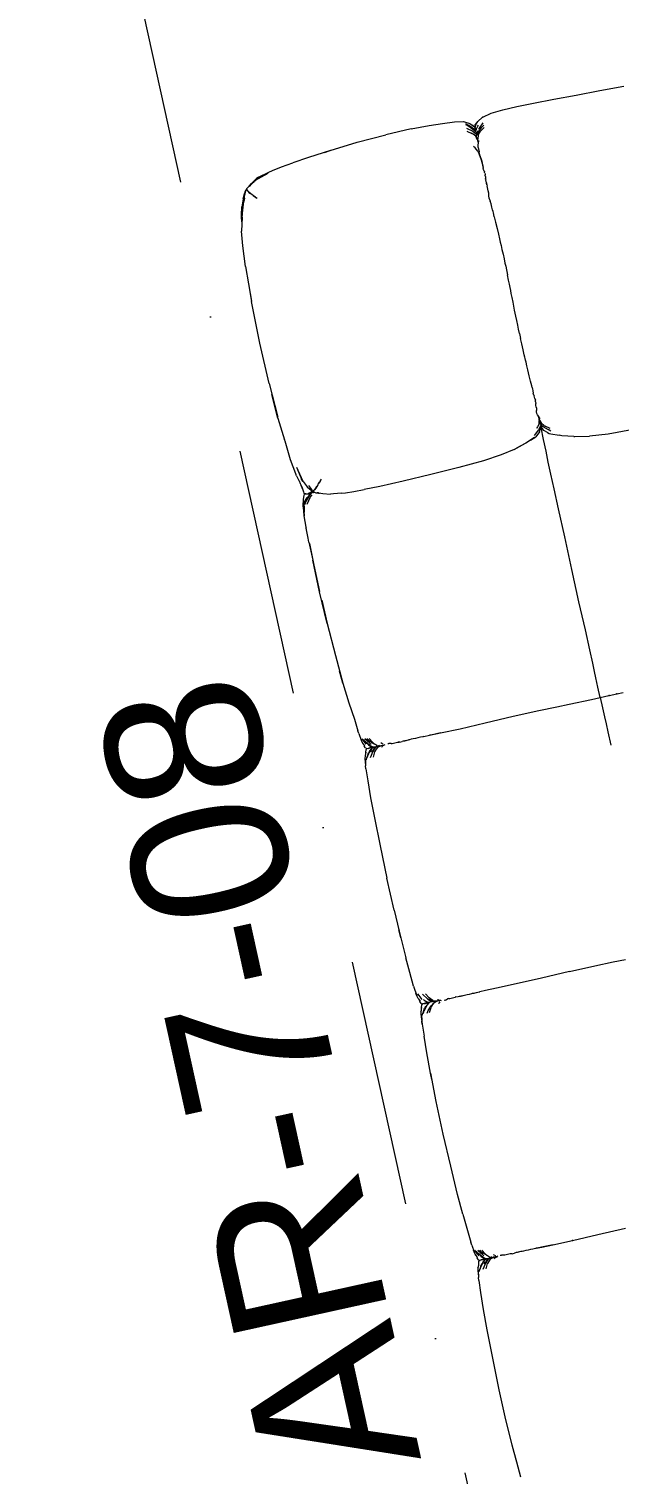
# Model space of a CAD drawing. Header units: millimetres. Extents: x 755110 to 820807, y -116979 to -66610.
# Drawn here: x 776513 to 777270, y -102372 to -100520 of the extents above; entities that cross this region are included whole.
import ezdxf

# ---------------------------------------------------------------- set-up
doc = ezdxf.new("R2010")
doc.units = ezdxf.units.MM
doc.header["$MEASUREMENT"] = 0
doc.linetypes.add('Dot & Dashed', pattern=[670.277762, 317.5, -176.388889, 0, -176.388874])
for name, color, linetype, lineweight in [('New_Interior - Furniture _Pen_No__1', 7, 'Continuous', 13), ('PP_Pen_No__10', 134, 'Continuous', 18), ('Structural - Bearing_Pen_No__1', 7, 'Continuous', 13)]:
    doc.layers.add(name, color=color, linetype=linetype, lineweight=lineweight)
doc.styles.add('GENERATED_STYLE_1', font='')
doc.styles.get('GENERATED_STYLE_1').set_extended_font_data('Arial')

msp = doc.modelspace()

# ---------------------------------------------------------------- linework, layer by layer
at = {"layer": 'New_Interior - Furniture _Pen_No__1', "color": 7, "linetype": 'Continuous', "lineweight": 13}
for p, q in [((777159.9, -100615.3), (777185.8, -100610.4)), ((777185.8, -100610.4), (777214.6, -100605.3)), ((777214.6, -100605.3), (777244.9, -100599.3)), ((777244.9, -100599.3), (777275.9, -100593.8)), ((777094.9, -100633.2), (777105.7, -100628.4)), ((777105.7, -100628.4), (777120.5, -100624.1)), ((777120.5, -100624.1), (777138.5, -100619.7)), ((777138.5, -100619.7), (777159.9, -100615.3)), ((777003, -100648.4), (777026.1, -100644.1)), ((777026.1, -100644.1), (777043.5, -100641.5)), ((777043.5, -100641.5), (777058.5, -100639.4)), ((777058.5, -100639.4), (777070.3, -100639)), ((777070.3, -100639), (777078.3, -100641.5)), ((777073, -100642.8), (777075.9, -100644.2)), ((777080, -100645.6), (777073.3, -100642)), ((777074, -100647.4), (777082.2, -100651.3)), ((777075.9, -100644.2), (777080.7, -100647.3)), ((777079, -100645.9), (777075.9, -100644.2)), ((777078.3, -100641.5), (777082.7, -100644.6)), ((777080, -100645.6), (777081, -100646.2)), ((777080, -100645.6), (777081.1, -100646.5)), ((777080.2, -100642.8), (777082.4, -100643.8)), ((777080.7, -100647.3), (777086, -100651.8)), ((777084.2, -100649.5), (777081.1, -100646.5)), ((777083.5, -100645.3), (777082.4, -100643.8)), ((777082.7, -100644.6), (777084.3, -100646)), ((777084.3, -100646), (777084.7, -100647)), ((777084.8, -100643.3), (777084.4, -100645.9)), ((777084.4, -100645.9), (777084.4, -100646.1)), ((777084.7, -100647), (777085, -100647.9)), ((777087.5, -100640.4), (777084.8, -100643.3)), ((777085.8, -100643.8), (777085, -100645.9)), ((777085.1, -100646.8), (777085, -100645.9)), ((777085.7, -100650.1), (777085, -100647.9)), ((777085.1, -100646.8), (777085.2, -100648.1)), ((777085.8, -100643.8), (777088.5, -100639.1)), ((777086.6, -100649), (777088.6, -100644.8)), ((777087.5, -100640.4), (777087.9, -100640.1)), ((777094.5, -100633.5), (777088.5, -100639.1)), ((777088.6, -100644.8), (777089.3, -100643.6)), ((777089, -100652.9), (777093.7, -100646.2)), ((777090.6, -100647.5), (777089.6, -100648.9)), ((777090.6, -100647.5), (777095.4, -100640.8)), ((777091.7, -100651.6), (777096.6, -100646.7)), ((777093.7, -100646.2), (777096.1, -100643.6)), ((777094.9, -100633.2), (777094.5, -100633.5)), ((776899.4, -100676), (776934.1, -100665.6)), ((776934.1, -100665.6), (776970.6, -100655.9)), ((777003, -100648.4), (776970.6, -100655.9)), ((777074.6, -100651.5), (777080.8, -100654.1)), ((777081.4, -100654.4), (777080.6, -100653.7)), ((777082.8, -100655.2), (777080.8, -100654.1)), ((777082.2, -100651.3), (777087.3, -100655.4)), ((777086, -100657.9), (777082.8, -100655.2)), ((777085.4, -100657.4), (777087, -100660.2)), ((777085.7, -100651.6), (777086.7, -100648.9)), ((777085.9, -100651), (777085.7, -100650.1)), ((777086, -100651.8), (777087.3, -100655.3)), ((777087.8, -100661.3), (777086, -100657.9)), ((777086.2, -100650.3), (777086.6, -100649)), ((777088, -100661.8), (777087, -100660.2)), ((777087.1, -100657.2), (777089, -100652.9)), ((777087.3, -100660.4), (777087.1, -100657.2)), ((777087.3, -100655.4), (777087.3, -100655.3)), ((777087.3, -100655.4), (777087.5, -100655.6)), ((777087.5, -100655.6), (777087.7, -100656)), ((777087.8, -100653.4), (777087.6, -100655.8)), ((777087.6, -100661), (777087.6, -100660.8)), ((777087.8, -100653.4), (777088.1, -100652.4)), ((777087.8, -100661.3), (777087.8, -100661.4)), ((777087.8, -100661.4), (777088.1, -100662.2)), ((777088, -100661.8), (777088.2, -100662.3)), ((777088.5, -100663.2), (777088, -100661.8)), ((777088.1, -100652.4), (777088.4, -100651.5)), ((777088.7, -100663.7), (777088.2, -100661)), ((777088.4, -100651.5), (777088.5, -100650.9)), ((777088.9, -100656.6), (777088.4, -100661.7)), ((777088.8, -100664), (777088.4, -100661.7)), ((777089, -100664.9), (777088.5, -100663.2)), ((777088.8, -100663.9), (777088.8, -100664)), ((777088.9, -100656.6), (777091.7, -100651.6)), ((777088.9, -100669.1), (777089.3, -100666.2)), ((777089.3, -100666.7), (777089, -100664.9)), ((777089.3, -100666.2), (777089.7, -100664.3)), ((777089.7, -100664.3), (777090, -100663.2)), ((777090.4, -100653.9), (777090.7, -100653.4)), ((777091.7, -100651.6), (777090.7, -100653.4)), ((776871.7, -100685.1), (776851.6, -100691.7)), ((776899.9, -100676), (776871.7, -100685.1)), ((776892, -100678.5), (776899.4, -100676)), ((777085.3, -100672.8), (777083.2, -100671.1)), ((777088.7, -100677), (777085.3, -100672.8)), ((777088.7, -100677), (777089.9, -100679.9)), ((777089.1, -100672.2), (777088.9, -100669.1)), ((777089.1, -100672.2), (777090.2, -100677.8)), ((777089.9, -100679.9), (777093, -100688)), ((777091.5, -100683.3), (777090.2, -100677.8)), ((777091.5, -100683.3), (777092.6, -100687.1)), ((776807.4, -100710.2), (776820.6, -100703.7)), ((776820.6, -100703.7), (776825.3, -100701.7)), ((776825.3, -100701.7), (776837.2, -100697)), ((776837.2, -100697), (776851.6, -100691.7)), ((777092.5, -100685.9), (777095.3, -100697.5)), ((777093, -100688), (777095.3, -100697.5)), ((777093.4, -100687.9), (777095.6, -100699.1)), ((777093.4, -100689.7), (777093.7, -100690.7)), ((777093.8, -100691.4), (777094, -100691.9)), ((777096, -100700.8), (777095.6, -100699.1)), ((777096.1, -100701.5), (777096, -100700.8)), ((777096, -100701.4), (777096.6, -100702.2)), ((777096.6, -100702.2), (777097, -100703.3)), ((777097.1, -100704.4), (777097, -100703.3)), ((776797.9, -100719.2), (776793.7, -100723.7)), ((776798.8, -100719), (776794.4, -100723.2)), ((776798.4, -100719), (776795.4, -100722.2)), ((776795.7, -100721.6), (776798.4, -100718.3)), ((776797.9, -100719.2), (776804.2, -100713.7)), ((776798.4, -100718.3), (776804.8, -100712.1)), ((776799.4, -100718), (776802, -100715.6)), ((776804.2, -100713.7), (776802, -100715.6)), ((776804.2, -100713.7), (776812.3, -100708.8)), ((776807.6, -100711.8), (776804.2, -100713.7)), ((776807.4, -100710.2), (776804.8, -100712.1)), ((776807.6, -100711.8), (776820.1, -100705.2)), ((776812.3, -100708.8), (776817.7, -100706)), ((777097.5, -100705.2), (777097.1, -100704.4)), ((777097.5, -100705.2), (777098, -100706.1)), ((777098, -100706.1), (777098, -100707.1)), ((777098, -100708.2), (777098, -100707.1)), ((777098.3, -100709.4), (777098, -100708.2)), ((777098.3, -100709.4), (777098.5, -100711.2)), ((777098.5, -100711.2), (777098.5, -100712.8)), ((777098.5, -100712.6), (777098.7, -100713.9)), ((777098.7, -100713.9), (777098.8, -100714.1)), ((777099.5, -100717.4), (777098.8, -100714.1)), ((777099.4, -100716.7), (777099.6, -100717.9)), ((777099.8, -100718.6), (777099.5, -100717.4)), ((777099.6, -100717.9), (777099.8, -100718.6)), ((777099.8, -100718.6), (777100.1, -100720)), ((777100.1, -100720), (777100, -100719.8)), ((777100.1, -100720), (777100.5, -100721.8)), ((777100.5, -100721.8), (777100.5, -100721.7)), ((777100.9, -100723.5), (777100.5, -100721.8)), ((776787.7, -100737.9), (776786, -100748.2)), ((776787.7, -100737.9), (776789.7, -100731.1)), ((776788.5, -100742.8), (776789.5, -100736.1)), ((776789.4, -100737.2), (776788.8, -100741.5)), ((776789.5, -100736.1), (776789.8, -100733.9)), ((776789.7, -100731.1), (776789.6, -100731.5)), ((776790.6, -100728.3), (776789.7, -100731.1)), ((776790.6, -100729.4), (776789.8, -100733.9)), ((776790.1, -100732.5), (776790.5, -100729.9)), ((776790.6, -100729.4), (776790.5, -100729.9)), ((776791.1, -100727.4), (776790.6, -100729.4)), ((776790.6, -100729.4), (776791.2, -100727.5)), ((776791, -100728), (776790.6, -100728.3)), ((776790.9, -100728.2), (776790.9, -100728.2)), ((776791.5, -100726.9), (776791.1, -100727.4)), ((776791.4, -100727.6), (776791.5, -100727.1)), ((776791.6, -100726.6), (776791.5, -100727.1)), ((776792, -100726.1), (776791.6, -100726.6)), ((776792, -100726.1), (776792.1, -100725.6)), ((776792.3, -100726), (776792, -100726.1)), ((776792.1, -100725.6), (776792.4, -100725.4)), ((776792.3, -100725.5), (776792.2, -100726)), ((776792.2, -100726), (776792.2, -100726)), ((776792.3, -100725.5), (776792.6, -100724.9)), ((776792.3, -100726), (776792.5, -100726)), ((776792.4, -100726), (776792.4, -100725.9)), ((776792.5, -100726), (776793.2, -100726.7)), ((776792.5, -100726), (776792.7, -100726)), ((776792.6, -100724.9), (776794.4, -100723.2)), ((776793.2, -100726.7), (776792.7, -100726)), ((776793, -100726.6), (776793.2, -100726.7)), ((776794.1, -100728.1), (776793.2, -100726.7)), ((776793.4, -100724.1), (776793.7, -100723.7)), ((776794.1, -100728.1), (776794, -100727.9)), ((776795.5, -100729.8), (776794.1, -100728.1)), ((776794.1, -100728.1), (776795.4, -100729.6)), ((776795.3, -100729.8), (776797.4, -100731.3)), ((776795.5, -100729.8), (776795.4, -100729.6)), ((776797.3, -100731.1), (776795.5, -100729.8)), ((776797.4, -100731.3), (776795.5, -100729.8)), ((776797.2, -100731.3), (776797.4, -100731.3)), ((776799.4, -100732.7), (776797.4, -100731.3)), ((776799.4, -100732.7), (776799.3, -100732.5)), ((776800.9, -100733.7), (776799.4, -100732.7)), ((776801, -100733.9), (776799.4, -100732.7)), ((776800.8, -100733.8), (776802.4, -100734.9)), ((776801, -100733.9), (776800.9, -100733.7)), ((776802.4, -100734.9), (776801, -100733.9)), ((776801, -100733.9), (776802.3, -100734.8)), ((776802.3, -100734.9), (776802.4, -100734.9)), ((776802.3, -100734.9), (776803.7, -100736)), ((776803.7, -100736), (776802.4, -100734.9)), ((776803.6, -100736.1), (776804.4, -100736.5)), ((776804.6, -100736.7), (776803.6, -100736.1)), ((776803.6, -100736.5), (776804.6, -100736.7)), ((776803.7, -100736), (776804.4, -100736.5)), ((776803.7, -100736), (776804.2, -100736.4)), ((776804.3, -100736.5), (776803.7, -100736)), ((776803.7, -100736), (776803.7, -100736)), ((776804.6, -100736.7), (776804.4, -100736.5)), ((776806, -100737.5), (776804.6, -100736.7)), ((777101.3, -100725.5), (777100.9, -100723.5)), ((777101.8, -100727.9), (777101.3, -100725.5)), ((777102.5, -100730.6), (777101.8, -100727.9)), ((777102.9, -100733.9), (777102.5, -100730.6)), ((777103.3, -100737.4), (777102.9, -100733.9)), ((777103.3, -100737.4), (777104.5, -100740.9)), ((777105.9, -100744.5), (777104.5, -100740.9)), ((776785.7, -100759), (776786, -100748.2)), ((776785.9, -100761.3), (776785.7, -100759)), ((776786.6, -100749), (776786.7, -100759.5)), ((776786.6, -100761.6), (776787, -100756.6)), ((776786.7, -100760.4), (776786.7, -100759.5)), ((776787, -100756.6), (776787.8, -100748.5)), ((776787.8, -100748.5), (776788.8, -100741.5)), ((776787.8, -100748.5), (776788.5, -100742.8)), ((777105.7, -100744.6), (777105.5, -100743.4)), ((777106.7, -100748.5), (777105.7, -100744.6)), ((777107.5, -100752.1), (777106.7, -100748.5)), ((777108.1, -100754.4), (777107.5, -100752.1)), ((777108.5, -100756.1), (777108.1, -100754.4)), ((777108.9, -100757.9), (777108.5, -100756.1)), ((777109.7, -100761.3), (777108.9, -100757.9)), ((776786.6, -100761.6), (776785.8, -100779.3)), ((776786.3, -100767.7), (776785.9, -100761.3)), ((777109.7, -100761.3), (777111.3, -100768)), ((777111.3, -100768), (777113.2, -100776.1)), ((777113.2, -100776.1), (777114.9, -100783.4)), ((776787.5, -100798.4), (776785.8, -100779.3)), ((777114.9, -100783.4), (777116.3, -100789.4)), ((777116.3, -100789.4), (777117.3, -100793.7)), ((777117.3, -100793.7), (777118.3, -100797.8)), ((776791, -100824.6), (776787.5, -100798.4)), ((777118.3, -100797.8), (777119.5, -100803.1)), ((777119.5, -100803.1), (777120.9, -100809)), ((777120.9, -100809), (777122.2, -100815)), ((777122.2, -100815), (777123.4, -100820.3)), ((776791, -100824.6), (776798.6, -100869.2)), ((777123.4, -100820.3), (777124.3, -100824.4)), ((777124.3, -100824.4), (777125.3, -100828.9)), ((777125.3, -100828.9), (777126.7, -100835.4)), ((776794.8, -100847.1), (776798.4, -100869.7)), ((777128.1, -100842.1), (777126.7, -100835.4)), ((777129.1, -100847.4), (777128.1, -100842.1)), ((777130, -100851.5), (777129.1, -100847.4)), ((777130.7, -100855.3), (777130, -100851.5)), ((776809.3, -100923), (776798.4, -100869.7)), ((777131.5, -100859.3), (777130.7, -100855.3)), ((777132.6, -100864.6), (777131.5, -100859.3)), ((777133.8, -100870.4), (777132.6, -100864.6)), ((777134.9, -100875.8), (777133.8, -100870.4)), ((777135.8, -100880.6), (777134.9, -100875.8)), ((777136.6, -100884.5), (777135.8, -100880.6)), ((777137.5, -100888.6), (777136.6, -100884.5)), ((777138.6, -100894), (777137.5, -100888.6)), ((777139.8, -100899.9), (777138.6, -100894)), ((777140.9, -100905.2), (777139.8, -100899.9)), ((777142, -100910.6), (777140.9, -100905.2)), ((776821.1, -100974.6), (776809.3, -100923)), ((777142, -100910.6), (777143.4, -100916.9)), ((777144.9, -100923.8), (777143.4, -100916.9)), ((777146.7, -100931.4), (777144.9, -100923.8)), ((777148.1, -100937.8), (777146.7, -100931.4)), ((777148.9, -100941.1), (777148.1, -100937.8)), ((777149.3, -100942.8), (777148.9, -100941.1)), ((777149.7, -100944.6), (777149.3, -100942.8)), ((777150.4, -100947.3), (777149.7, -100944.6)), ((777151.5, -100952), (777150.4, -100947.3)), ((777152.7, -100957.1), (777151.5, -100952)), ((777153.7, -100961.2), (777152.7, -100957.1)), ((777154.5, -100964.8), (777153.7, -100961.2)), ((776821.1, -100974.6), (776832.4, -101017.8)), ((777155.4, -100968.2), (777154.5, -100964.8)), ((777156.1, -100971.6), (777155.4, -100968.2)), ((777156.9, -100974.9), (777156.1, -100971.6)), ((777157.6, -100977.9), (777156.9, -100974.9)), ((777158.1, -100980), (777157.6, -100977.9)), ((777158.1, -100980), (777158.5, -100981.8)), ((776832.4, -101019), (776824.8, -100988.8)), ((777158.5, -100981.8), (777158.9, -100983.5)), ((777158.9, -100983.5), (777159.2, -100985)), ((777159.3, -100985.5), (777159.2, -100985)), ((777159.2, -100985), (777159.3, -100985.7)), ((777159.3, -100985.7), (777159.6, -100986.9)), ((777160, -100988.7), (777159.6, -100986.9)), ((777159.7, -100987.8), (777160.7, -100990.7)), ((777161.7, -100993.8), (777160.7, -100990.7)), ((777161.7, -100993.8), (777162.3, -100996.1)), ((777162.6, -100998.1), (777162.3, -100996.1)), ((777162.6, -100998.1), (777162.8, -101000.2)), ((777162.9, -101002.3), (777162.8, -101000.2)), ((777163.1, -101002.8), (777162.9, -101001.6)), ((777163.5, -101004.6), (777163.1, -101002.8)), ((777163.9, -101006.1), (777163.5, -101004.6)), ((777163.8, -101007.8), (777163.6, -101009.4)), ((777163.8, -101011.2), (777163.6, -101009.4)), ((777163.9, -101006.1), (777163.8, -101007.8)), ((777164.3, -101013.1), (777163.8, -101011.2)), ((777165.1, -101014.7), (777164.3, -101013.1)), ((777166.6, -101017.1), (777165.1, -101014.7)), ((777166.8, -101018.6), (777166.3, -101016.6)), ((777167.7, -101018.7), (777166.6, -101017.1)), ((777166.8, -101018.6), (777167.1, -101020.3)), ((777168.4, -101019.6), (777167.7, -101018.7)), ((776832.4, -101019), (776840.9, -101046.7)), ((777166.3, -101034), (777160.6, -101041.4)), ((777164.2, -101031.4), (777163.8, -101032.5)), ((777165.2, -101030.2), (777164.2, -101031.5)), ((777167.7, -101036.5), (777164.4, -101041.2)), ((777167, -101026.3), (777165.2, -101030.2)), ((777169.3, -101028.1), (777166.3, -101034)), ((777167.6, -101021.8), (777167, -101019.5)), ((777167, -101019.7), (777167.7, -101022.6)), ((777167, -101020.1), (777167, -101019.9)), ((777167, -101026.3), (777167.2, -101022.5)), ((777167.2, -101021.6), (777167.1, -101020)), ((777167.1, -101021.9), (777167.1, -101020.3)), ((777167.1, -101020.8), (777167.2, -101022.5)), ((777167.1, -101021.1), (777167.1, -101021.3)), ((777167.2, -101023), (777167.2, -101022.7)), ((777168.3, -101026.5), (777167.2, -101023.4)), ((777167.6, -101021.8), (777170, -101026.1)), ((777167.7, -101036.5), (777169.1, -101031.8)), ((777168.3, -101026.5), (777171.8, -101029.6)), ((777169, -101032.2), (777169.7, -101031.6)), ((777169.2, -101031.6), (777169, -101032.1)), ((777169.4, -101029.5), (777169.1, -101028.4)), ((777169.1, -101028.4), (777169.2, -101028.6)), ((777169.2, -101028.6), (777169.4, -101029.5)), ((777169.6, -101030.5), (777169.2, -101031.6)), ((777169.4, -101027.9), (777169.3, -101028.1)), ((777169.4, -101027.5), (777169.4, -101027.9)), ((777169.6, -101030.5), (777169.4, -101029.5)), ((777169.4, -101029.5), (777169.6, -101030.5)), ((777169.5, -101027.6), (777170.7, -101029.6)), ((777170.4, -101031.3), (777169.6, -101030.5)), ((777169.7, -101031.6), (777169.8, -101031.3)), ((777169.8, -101031.3), (777170, -101031.5)), ((777172.9, -101046.5), (777169.8, -101031.3)), ((777173, -101028.4), (777170, -101026.1)), ((777170, -101031.5), (777170.8, -101031.7)), ((777170.4, -101031.3), (777170.5, -101031.4)), ((777171.7, -101032.9), (777170.5, -101031.4)), ((777173.3, -101034.9), (777170.6, -101031.4)), ((777171.1, -101030.3), (777170.7, -101029.6)), ((777171.8, -101029.6), (777178.8, -101033.8)), ((777173, -101028.4), (777174.7, -101029.5)), ((777177.9, -101037.7), (777173.3, -101034.9)), ((777181.2, -101032.5), (777174.7, -101029.5)), ((777182.2, -101035.7), (777178.8, -101033.8)), ((777285.7, -101034), (777255.5, -101039.8)), ((776841.5, -101048.6), (776840.9, -101046.7)), ((776848.5, -101072.5), (776841.5, -101048.6)), ((777135.2, -101059.2), (777149, -101051.5)), ((777149.9, -101051.3), (777138, -101057.7)), ((777161.4, -101043.9), (777149.9, -101051.3)), ((777156.3, -101047.2), (777163.1, -101042.9)), ((777164.4, -101041.2), (777163.1, -101042.9)), ((777176, -101061.3), (777172.9, -101046.5)), ((777177.9, -101037.7), (777179.9, -101038.8)), ((777179.9, -101038.8), (777182.3, -101039.2)), ((777182.3, -101039.2), (777193, -101040.9)), ((777196.2, -101041.6), (777193, -101040.9)), ((777211.7, -101042.6), (777196.2, -101041.6)), ((777211.7, -101042.6), (777213.1, -101042.7)), ((777213.1, -101042.7), (777231.9, -101042.3)), ((777255.5, -101039.8), (777231.9, -101042.3)), ((776855.2, -101090.3), (776848.5, -101072.5)), ((777096, -101073.8), (777064.3, -101082.5)), ((777118.6, -101066.3), (777096, -101073.8)), ((777135.2, -101059.2), (777118.6, -101066.3)), ((777178.9, -101075.4), (777176, -101061.3)), ((776856.3, -101093.2), (776855.2, -101090.3)), ((776856.3, -101081.8), (776862.8, -101097.1)), ((776860.7, -101091.1), (776856.8, -101082.4)), ((776864.7, -101100.2), (776860.7, -101091.1)), ((777028.3, -101091.3), (776993, -101099.8)), ((777064.3, -101082.5), (777028.3, -101091.3)), ((777182.2, -101090.9), (777178.9, -101075.4)), ((777186.3, -101109.6), (777182.2, -101090.9)), ((776856.3, -101093.2), (776860.8, -101102.4)), ((776859.5, -101099.6), (776860.9, -101102.9)), ((776860.9, -101102.9), (776864.1, -101108.8)), ((776862, -101104.9), (776863.2, -101107.8)), ((776864.1, -101099.7), (776862.8, -101097.1)), ((776864.7, -101100.2), (776862.8, -101097.1)), ((776863.2, -101107.8), (776864.2, -101110.8)), ((776864.2, -101110.8), (776865, -101113.5)), ((776864.7, -101100.2), (776869.7, -101107)), ((776869.8, -101107.1), (776873.2, -101110.2)), ((776874.5, -101111.5), (776869.9, -101107.1)), ((776871.4, -101105.6), (776875.4, -101110.5)), ((776877.1, -101112.6), (776875.4, -101110.5)), ((776878.5, -101111.6), (776879.7, -101110.4)), ((776879.7, -101110.4), (776879.5, -101110.5)), ((776881.1, -101108.8), (776879.7, -101110.4)), ((776879.7, -101110.4), (776881, -101108.9)), ((776881.1, -101108.8), (776881, -101108.9)), ((776882.4, -101106.7), (776881.1, -101108.8)), ((776881.1, -101109), (776882.4, -101106.7)), ((776882.3, -101106.8), (776881.1, -101108.8)), ((776883.6, -101104.5), (776882.4, -101106.7)), ((776882.4, -101106.9), (776882.4, -101106.7)), ((776883.6, -101104.5), (776883.4, -101104.6)), ((776884.5, -101102.8), (776883.6, -101104.5)), ((776884.6, -101102.8), (776883.6, -101104.5)), ((776884.6, -101102.8), (776884.5, -101102.8)), ((776884.6, -101102.9), (776885.5, -101101.2)), ((776885.5, -101101.2), (776884.6, -101102.8)), ((776884.6, -101102.8), (776885.4, -101101.3)), ((776886.4, -101099.8), (776885.5, -101101.2)), ((776885.5, -101101.4), (776886.4, -101099.8)), ((776885.5, -101101.4), (776885.5, -101101.2)), ((776886.4, -101099.8), (776886.9, -101099.1)), ((776886.8, -101099.1), (776886.4, -101099.8)), ((776886.4, -101099.8), (776886.4, -101099.7)), ((776886.4, -101099.8), (776886.4, -101099.8)), ((776887, -101098.8), (776886.5, -101099.9)), ((776886.5, -101099.9), (776886.9, -101099)), ((776887, -101098.8), (776886.9, -101099)), ((776886.9, -101099.9), (776887, -101098.8)), ((776887.7, -101097.3), (776887, -101098.8)), ((776929.5, -101113.3), (776942.9, -101110.5)), ((776963, -101106.5), (776942.9, -101110.5)), ((776993, -101099.8), (776963, -101106.5)), ((777192.1, -101135.2), (777186.3, -101109.6)), ((776864.7, -101122.9), (776864.4, -101131.3)), ((776865.6, -101118.2), (776864.7, -101122.9)), ((776865, -101113.5), (776865.6, -101115.4)), ((776865.8, -101127.5), (776865, -101130.3)), ((776865.6, -101115.4), (776866.1, -101116.1)), ((776866.1, -101116.4), (776865.6, -101118.2)), ((776867.4, -101125.5), (776865.6, -101130.6)), ((776866.9, -101125), (776865.8, -101127.5)), ((776866.1, -101116.2), (776866, -101116.9)), ((776868.3, -101116), (776866.1, -101116.1)), ((776866.3, -101116.1), (776866.1, -101116.2)), ((776866.1, -101116.1), (776866.4, -101116.1)), ((776867.6, -101116), (776866.4, -101116.1)), ((776866.4, -101116.1), (776866.4, -101116.2)), ((776866.4, -101116.2), (776868.5, -101116.2)), ((776868.6, -101124.9), (776866.5, -101130.1)), ((776869.3, -101120.8), (776866.9, -101125)), ((776867.5, -101125.3), (776867.4, -101125.5)), ((776869.9, -101121.1), (776867.5, -101125.3)), ((776868.3, -101116), (776871, -101115.7)), ((776868.5, -101116.2), (776871, -101115.9)), ((776871.1, -101120.9), (776868.6, -101124.9)), ((776871.4, -101124.9), (776869.5, -101129.8)), ((776872.3, -101117.7), (776869.9, -101121.1)), ((776874.4, -101114.3), (776871, -101115.7)), ((776871, -101115.9), (776872.5, -101115.5)), ((776871.5, -101115.8), (776871, -101115.7)), ((776871.1, -101120.9), (776873.8, -101117.4)), ((776873.3, -101121.2), (776871.4, -101124.9)), ((776872.1, -101115.6), (776874.4, -101114.3)), ((776872.3, -101117.7), (776874.8, -101114.4)), ((776872.5, -101115.5), (776873.3, -101115.1)), ((776873.3, -101115.1), (776873.7, -101114.8)), ((776873.3, -101121.2), (776875.8, -101117.7)), ((776874.4, -101114.5), (776873.6, -101116.1)), ((776873.7, -101114.8), (776874, -101114.7)), ((776873.8, -101117.4), (776876.8, -101114.1)), ((776874, -101114.7), (776874.4, -101114.5)), ((776876.5, -101113.2), (776874.4, -101114.3)), ((776874.4, -101114.5), (776874.8, -101114.4)), ((776874.5, -101111.5), (776876.4, -101113.2)), ((776874.6, -101114.4), (776876.5, -101113.3)), ((776874.6, -101114.4), (776874.6, -101114.3)), ((776874.8, -101114.4), (776875.3, -101114.3)), ((776875.3, -101114.3), (776875.9, -101114.2)), ((776875.6, -101118), (776875.3, -101118.5)), ((776875.9, -101114.2), (776876.3, -101114.1)), ((776876.7, -101114), (776876.1, -101114.8)), ((776876.3, -101114.1), (776876.6, -101114)), ((776876.4, -101113.2), (776877, -101113.5)), ((776876.6, -101114), (776876.7, -101114)), ((776876.7, -101113.3), (776876.7, -101113.3)), ((776876.7, -101113.3), (776876.7, -101113.3)), ((776876.7, -101114), (776876.8, -101114.1)), ((776876.8, -101114.1), (776876.9, -101114.1)), ((776876.9, -101114.1), (776876.9, -101114.1)), ((776876.9, -101114.1), (776877, -101114.2)), ((776877.3, -101113.6), (776877, -101113.5)), ((776877, -101114.2), (776877.2, -101114.2)), ((776877.6, -101112.9), (776877.1, -101112.6)), ((776877.2, -101114.2), (776877.9, -101114.3)), ((776877.7, -101113.5), (776877.3, -101113.6)), ((776877.5, -101113.5), (776877.6, -101113.9)), ((776877.6, -101112.9), (776878.1, -101113.1)), ((776878.1, -101114.4), (776877.6, -101113.9)), ((776877.7, -101113.5), (776878.3, -101113.4)), ((776878.2, -101113.4), (776877.8, -101113.6)), ((776877.8, -101113.6), (776877.8, -101113.5)), ((776878.1, -101112.8), (776877.9, -101112.8)), ((776877.9, -101114.3), (776878, -101114.3)), ((776878.5, -101111.6), (776878, -101112.3)), ((776878, -101112.5), (776878.5, -101111.6)), ((776878, -101112.5), (776878, -101112.3)), ((776878.1, -101112.9), (776878, -101112.5)), ((776878.1, -101112.9), (776878.2, -101113.3)), ((776878.1, -101113.1), (776878.1, -101113.1)), ((776878.3, -101114.5), (776878.1, -101114.4)), ((776878.2, -101113.3), (776878.6, -101113.7)), ((776880.4, -101114.8), (776878.3, -101114.5)), ((776878.5, -101111.8), (776878.5, -101111.6)), ((776878.6, -101113.7), (776879.1, -101113.9)), ((776879.5, -101114.1), (776879.1, -101113.9)), ((776880.7, -101114.8), (776880.4, -101114.8)), ((776880.7, -101114.8), (776881.5, -101114.8)), ((776880.7, -101114.8), (776884.4, -101115.1)), ((776882.2, -101114.6), (776890.1, -101115.8)), ((776884.6, -101115), (776882.6, -101114.7)), ((776884.4, -101115.1), (776885.7, -101115.2)), ((776890.1, -101115.8), (776899.6, -101116.5)), ((776903.5, -101116.3), (776899.6, -101116.5)), ((776913.9, -101115.4), (776903.5, -101116.3)), ((776913.9, -101115.4), (776919.1, -101115)), ((776919.1, -101115), (776929.5, -101113.3)), ((776864.4, -101131.3), (776865.5, -101140.5)), ((776864.6, -101131.4), (776865.8, -101144.3)), ((776865, -101130.3), (776865.1, -101132.9)), ((776865.1, -101132.9), (776866.1, -101144.3)), ((776865.8, -101144.3), (776868.4, -101159)), ((776865.9, -101131.4), (776866.2, -101139.7)), ((776866.5, -101143.3), (776866.2, -101139.7)), ((777200.3, -101171.4), (777192.1, -101135.2)), ((776868.4, -101159), (776868.6, -101160.2)), ((776871.1, -101173.1), (776868.6, -101160.2)), ((776872.2, -101178.2), (776871.1, -101173.1)), ((776872.2, -101178.2), (776877.1, -101201.2)), ((776872.9, -101179.8), (776878.1, -101205.4)), ((777209.1, -101212.9), (777200.3, -101171.4)), ((776885.9, -101241.6), (776877.1, -101201.2)), ((776878.1, -101205.4), (776885.9, -101241.3)), ((777218.1, -101254.4), (777209.1, -101212.9)), ((776895.6, -101282.4), (776885.9, -101241.6)), ((776888.5, -101252.6), (776895.4, -101282.5)), ((777226.4, -101290.5), (777218.1, -101254.4)), ((776895.4, -101282.5), (776906, -101323.2)), ((777232.1, -101316.2), (777226.4, -101290.5)), ((776906, -101323.2), (776915.7, -101358.8)), ((777235.8, -101333.2), (777232.1, -101316.2)), ((777238.1, -101343.6), (777235.8, -101333.2)), ((776915.6, -101358.7), (776911.5, -101343.4)), ((777239.9, -101352.1), (777238.1, -101343.6)), ((777242.5, -101363.8), (777239.9, -101352.1)), ((776915.6, -101358.7), (776923.5, -101383.8)), ((777245.4, -101377.1), (777242.5, -101363.8)), ((776923.5, -101383.8), (776930.5, -101404.8)), ((777166.7, -101393.8), (777190, -101388.9)), ((777190, -101388.9), (777205.7, -101385.7)), ((777190, -101388.9), (777190, -101388.9)), ((777205.7, -101385.7), (777215.7, -101383.6)), ((777205.7, -101385.7), (777205.7, -101385.7)), ((777215.7, -101383.6), (777223.9, -101381.8)), ((777215.7, -101383.6), (777215.7, -101383.6)), ((777223.9, -101381.8), (777234.2, -101379.6)), ((777223.9, -101381.8), (777223.9, -101381.8)), ((777234.2, -101379.6), (777245.4, -101377.1)), ((777234.2, -101379.6), (777234.2, -101379.6)), ((777245.2, -101376.9), (777245.1, -101376.9)), ((777245.4, -101377.1), (777245.2, -101376.9)), ((777245.2, -101377.4), (777245.3, -101377.3)), ((777245.3, -101377.3), (777245.4, -101377.1)), ((777245.4, -101377.1), (777256.6, -101374.6)), ((777245.5, -101376.9), (777245.4, -101377.1)), ((777245.4, -101377.1), (777248.4, -101390.4)), ((777245.4, -101377.1), (777245.6, -101377.2)), ((777245.4, -101377.1), (777245.4, -101377.1)), ((777245.6, -101376.8), (777245.5, -101376.9)), ((777245.6, -101377.2), (777245.7, -101377.3)), ((777256.7, -101374.6), (777256.6, -101374.6)), ((777256.7, -101374.6), (777266.9, -101372.4)), ((777266.9, -101372.4), (777275, -101370.8)), ((777266.9, -101372.4), (777266.9, -101372.4)), ((777266.9, -101372.4), (777266.9, -101372.4)), ((776930.5, -101404.8), (776934.8, -101419.7)), ((777098.2, -101409.7), (777134, -101401.2)), ((777134, -101401.2), (777166.7, -101393.8)), ((777134, -101401.2), (777134, -101401.2)), ((777248.4, -101390.4), (777251, -101402.1)), ((777251, -101402.1), (777253, -101410.7)), ((776936, -101423.4), (776934.8, -101419.7)), ((776936, -101423.4), (776938.9, -101432)), ((777019.2, -101427.2), (777026.7, -101425.6)), ((777026.7, -101425.6), (777040.7, -101422.6)), ((777028.3, -101425.2), (777026.7, -101425.6)), ((777041.1, -101422.5), (777028.3, -101425.2)), ((777040.7, -101422.6), (777065.8, -101417.2)), ((777065.8, -101417.2), (777098.2, -101409.7)), ((777098.2, -101409.7), (777098.2, -101409.7)), ((777253, -101410.7), (777255.3, -101421.1)), ((777255.3, -101421.1), (777259, -101438.2)), ((776938.9, -101432), (776940.9, -101435.7)), ((776941.6, -101431.8), (776940.2, -101429.9)), ((776940.9, -101435.7), (776943.2, -101439.2)), ((776945.5, -101436.8), (776941.6, -101431.8)), ((776944.2, -101433.6), (776941.9, -101431)), ((776942.4, -101437.9), (776943, -101439.4)), ((776944.5, -101441.8), (776943, -101439.4)), ((776950.4, -101435.7), (776943.9, -101430.3)), ((776946.9, -101435.9), (776944.2, -101433.6)), ((776950.3, -101438.6), (776944.2, -101433.6)), ((776944.5, -101441.8), (776946.2, -101442.7)), ((776945, -101444.3), (776944.7, -101447.1)), ((776945, -101444.3), (776946.4, -101442.9)), ((776946.2, -101442.7), (776947, -101442.7)), ((776948.3, -101442.3), (776946.4, -101442.9)), ((776949, -101432.3), (776946.5, -101429.9)), ((776948.3, -101437.8), (776947.2, -101437.1)), ((776948.3, -101442.3), (776948.1, -101442.4)), ((776948.3, -101437.8), (776951.6, -101439.8)), ((776948.3, -101442.3), (776950.3, -101441.8)), ((776950.3, -101441.8), (776948.3, -101442.3)), ((776953.7, -101435.5), (776949, -101432.3)), ((776954.1, -101434.8), (776949.3, -101429.6)), ((776949.8, -101446.2), (776951.8, -101443.2)), ((776952.6, -101442.6), (776950.1, -101446.2)), ((776954.3, -101440.7), (776950.3, -101438.6)), ((776950.3, -101441.8), (776952.2, -101441.4)), ((776952.2, -101441.4), (776950.3, -101441.8)), ((776950.4, -101435.7), (776951.8, -101436.9)), ((776951.7, -101440.1), (776951.1, -101439.9)), ((776952.1, -101440), (776951.6, -101439.8)), ((776951.7, -101440.1), (776953.8, -101440.4)), ((776951.8, -101443.2), (776952.3, -101442.7)), ((776952.1, -101440), (776953.3, -101440.1)), ((776952.2, -101441.4), (776953.9, -101441)), ((776953.9, -101441), (776952.2, -101441.4)), ((776954.7, -101441), (776952.3, -101442.7)), ((776952.3, -101442.9), (776952.6, -101442.6)), ((776955.2, -101440.9), (776952.6, -101442.6)), ((776956.6, -101441.6), (776953.6, -101445.3)), ((776955, -101436.3), (776953.7, -101435.5)), ((776953.9, -101441), (776955.2, -101440.7)), ((776955.2, -101440.7), (776953.9, -101441)), ((776953.9, -101446.7), (776955.2, -101444.6)), ((776954.1, -101434.8), (776955.8, -101436.4)), ((776954.2, -101440.9), (776954.2, -101440.9)), ((776957.5, -101440.6), (776954.3, -101440.7)), ((776955.2, -101444.6), (776954.3, -101446)), ((776955.8, -101436.4), (776954.6, -101435.3)), ((776954.9, -101443.4), (776955.3, -101443)), ((776958.4, -101437.9), (776955, -101436.3)), ((776955.2, -101440.7), (776955.3, -101440.7)), ((776955.2, -101444.6), (776957.9, -101440.8)), ((776955.3, -101443), (776955.9, -101442.3)), ((776955.4, -101440.8), (776955.7, -101440.7)), ((776955.7, -101440.7), (776955.7, -101440.7)), ((776959.4, -101438.5), (776955.8, -101436.4)), ((776955.9, -101442.3), (776956.6, -101441.6)), ((776959, -101440.1), (776956.6, -101441.6)), ((776957.6, -101444.7), (776956.8, -101446.8)), ((776958.7, -101440.1), (776957.5, -101440.6)), ((776960, -101441.1), (776957.6, -101444.7)), ((776960.2, -101439.5), (776957.8, -101440.5)), ((776957.9, -101440.8), (776961.1, -101439)), ((776960.2, -101439.5), (776958.3, -101440)), ((776959, -101440.1), (776959.4, -101439.9)), ((776959.4, -101438.5), (776962.9, -101438.9)), ((776959.4, -101439.9), (776959.8, -101439.7)), ((776960, -101441.1), (776963.1, -101439.4)), ((776961.1, -101439), (776961.3, -101438.9)), ((776962.2, -101438.8), (776961.3, -101438.9)), ((776962.6, -101438.9), (776961.6, -101439)), ((776962.8, -101439.5), (776962.7, -101439.6)), ((776962.8, -101439.5), (776963, -101439.4)), ((776962.9, -101438.9), (776963, -101438.9)), ((776963, -101438.9), (776965.8, -101438.6)), ((776963.1, -101439.4), (776965.8, -101438.6)), ((776964, -101439.1), (776965.5, -101438.6)), ((776965.4, -101436), (776964.4, -101435.4)), ((776964.5, -101438.7), (776964.4, -101438.7)), ((776964.5, -101438.7), (776964.6, -101438.7)), ((776964.6, -101438.7), (776964.8, -101438.7)), ((776964.6, -101438.7), (776964.6, -101438.7)), ((776964.8, -101438.7), (776965, -101438.7)), ((776964.8, -101438.7), (776964.8, -101438.7)), ((776965, -101438.7), (776965.1, -101438.7)), ((776965, -101438.7), (776965, -101438.7)), ((776965.1, -101438.7), (776965.3, -101438.7)), ((776965.3, -101438.7), (776965.5, -101438.6)), ((776967.2, -101436.8), (776965.4, -101436)), ((776965.5, -101438.6), (776965.8, -101438.6)), ((776965.5, -101440.6), (776966.2, -101439.9)), ((776965.8, -101438.6), (776966.5, -101438.5)), ((776966.2, -101439.9), (776967.5, -101438.8)), ((776966.5, -101438.5), (776967.4, -101438.3)), ((776967.4, -101438.3), (776968.1, -101438.2)), ((776967.5, -101438.8), (776969.9, -101437.2)), ((776968.5, -101438.1), (776968.1, -101438.2)), ((776973.1, -101436), (776974.7, -101435.9)), ((776976.1, -101436.2), (776974.7, -101435.9)), ((776977.7, -101436.2), (776976.1, -101436.2)), ((776977.7, -101436.2), (776979, -101436)), ((776979, -101436), (776980.6, -101435.6)), ((776980.6, -101435.6), (776982.3, -101435.3)), ((776982.3, -101435.3), (776984, -101434.9)), ((776984, -101434.9), (776985.8, -101434.5)), ((776985.8, -101434.5), (776987.2, -101434.2)), ((776988.7, -101434.3), (776986.5, -101434.2)), ((776988.7, -101434.3), (776991.6, -101433.6)), ((776994.2, -101432.7), (776991.6, -101433.6)), ((776993.8, -101432.8), (776995, -101432.5)), ((776995, -101432.5), (776996.1, -101432.3)), ((776996.1, -101432.3), (776996.8, -101432.2)), ((776996.8, -101432.2), (776998, -101431.9)), ((776998, -101431.9), (776999.6, -101431.5)), ((777001.2, -101431.2), (776999.6, -101431.5)), ((777003.2, -101430.7), (777001.2, -101431.2)), ((777005.8, -101430.2), (777003.2, -101430.7)), ((777008.9, -101429.5), (777005.8, -101430.2)), ((777011.9, -101428.8), (777008.9, -101429.5)), ((777015.1, -101428.1), (777011.9, -101428.8)), ((777018.3, -101427.4), (777015.1, -101428.1)), ((777019.2, -101427.2), (777018.3, -101427.4)), ((776944.2, -101451.5), (776943.9, -101455.7)), ((776943.9, -101455.7), (776944.7, -101464.3)), ((776944.9, -101447.3), (776944.2, -101451.5)), ((776944.5, -101455.8), (776944.7, -101464.9)), ((776944.7, -101447.1), (776944.7, -101448.6)), ((776945.9, -101457.1), (776946.3, -101454.5)), ((776949.3, -101447.3), (776946.3, -101454.5)), ((776946.3, -101454.5), (776949.3, -101447.7)), ((776948, -101448.4), (776946.3, -101454.5)), ((776949.8, -101446.2), (776948.7, -101447.9)), ((776949.3, -101447.3), (776949.8, -101446.2)), ((776949.3, -101447.3), (776950.1, -101446.2)), ((776950.1, -101446.2), (776949.3, -101447.7)), ((776951, -101454.2), (776954.3, -101446)), ((776952.2, -101447.1), (776953.6, -101445.3)), ((776954.7, -101453.7), (776956.8, -101446.8)), ((776945.2, -101468.7), (776944.7, -101464.9)), ((776945.2, -101468.7), (776947.6, -101484.1)), ((776947.6, -101484.1), (776951.2, -101505.8)), ((776951.2, -101505.8), (776956, -101531.5)), ((776956, -101531.5), (776963.4, -101567.4)), ((776963.4, -101567.4), (776971.8, -101608.5)), ((776981.3, -101649.5), (776971.8, -101608.5)), ((776981.3, -101649.5), (776990, -101685.4)), ((776989.9, -101685.3), (776987.5, -101674.8)), ((776989.9, -101685.3), (776996.4, -101710.7)), ((777001.5, -101729.5), (776996.4, -101710.7)), ((777205.9, -101728.3), (777238.7, -101720.9)), ((777238.7, -101720.9), (777262, -101716.1)), ((777262, -101716.1), (777277.7, -101712.8)), ((777006.2, -101747), (777001.5, -101729.5)), ((777170.2, -101736.8), (777137.8, -101744.3)), ((777205.9, -101728.3), (777170.2, -101736.8)), ((777006.2, -101747), (777010.3, -101759.3)), ((777009.6, -101757.2), (777009.2, -101755.9)), ((777010.3, -101759.3), (777009.6, -101757.2)), ((777011.6, -101762), (777010.3, -101759.3)), ((777013.3, -101759), (777011.8, -101757)), ((777017.2, -101764), (777013.3, -101759)), ((777024.2, -101763.3), (777017.9, -101757.2)), ((777026.2, -101762.2), (777021.4, -101756.8)), ((777064.7, -101760.1), (777067, -101759.6)), ((777067, -101759.6), (777068.1, -101759.4)), ((777068.1, -101759.4), (777068.7, -101759.3)), ((777068.7, -101759.3), (777070, -101759)), ((777070, -101759), (777071.6, -101758.6)), ((777071.6, -101758.6), (777073.2, -101758.3)), ((777073.2, -101758.3), (777075.1, -101757.9)), ((777075.1, -101757.9), (777077.8, -101757.3)), ((777077.8, -101757.3), (777080.9, -101756.6)), ((777080.9, -101756.6), (777083.9, -101755.9)), ((777083.9, -101755.9), (777081.3, -101756.5)), ((777083.9, -101755.9), (777087, -101755.2)), ((777087, -101755.2), (777090.3, -101754.5)), ((777090.3, -101754.5), (777091.2, -101754.3)), ((777098.6, -101752.7), (777091.2, -101754.3)), ((777112.6, -101749.7), (777098.6, -101752.7)), ((777137.8, -101744.3), (777112.6, -101749.7)), ((777012.2, -101762.9), (777011.6, -101762)), ((777012.2, -101762.9), (777014.5, -101766.4)), ((777013.3, -101764.6), (777014.3, -101766.7)), ((777015.8, -101769.1), (777014.3, -101766.7)), ((777015.8, -101769.1), (777017.9, -101769.9)), ((777016, -101777.1), (777015.8, -101778.7)), ((777016.4, -101774.6), (777016, -101777.1)), ((777016.4, -101771.6), (777016.1, -101774.4)), ((777016.1, -101774.4), (777016.1, -101776.5)), ((777016.4, -101771.6), (777017.8, -101770.2)), ((777019.7, -101769.5), (777017.8, -101770.2)), ((777018.7, -101769.9), (777017.9, -101769.9)), ((777021.1, -101774.5), (777018.2, -101781.7)), ((777019.8, -101775.6), (777018.2, -101781.7)), ((777020, -101765), (777018.9, -101764.3)), ((777019.7, -101769.5), (777019.6, -101769.6)), ((777021.7, -101769), (777019.7, -101769.5)), ((777019.7, -101769.5), (777021.7, -101769.1)), ((777023.4, -101771.5), (777019.8, -101778.7)), ((777020, -101765), (777023.4, -101767)), ((777021.1, -101774.5), (777021.8, -101773.3)), ((777021.1, -101774.5), (777021.6, -101773.4)), ((777021.7, -101769.1), (777023.8, -101768.6)), ((777023.8, -101768.6), (777021.7, -101769)), ((777024.4, -101769.8), (777021.8, -101773.3)), ((777023.4, -101767.2), (777022.8, -101767)), ((777023.8, -101767.1), (777023.4, -101767)), ((777023.4, -101767.2), (777026.3, -101767.8)), ((777026.1, -101767.9), (777023.4, -101771.5)), ((777024.1, -101763.2), (777023.5, -101762.8)), ((777023.5, -101770.3), (777024, -101769.9)), ((777023.8, -101767.1), (777026.8, -101767.6)), ((777023.8, -101768.6), (777025.5, -101768.2)), ((777025.5, -101768.2), (777023.8, -101768.6)), ((777025.3, -101768.9), (777024, -101769.9)), ((777024, -101770.1), (777024.4, -101769.8)), ((777029.6, -101766.5), (777024.2, -101763.3)), ((777024.2, -101763.3), (777025.5, -101764.2)), ((777025.1, -101769.3), (777024.4, -101769.8)), ((777025, -101778.3), (777028, -101773.4)), ((777027.9, -101765.5), (777025.5, -101764.2)), ((777025.5, -101768.2), (777026, -101768.1)), ((777026, -101768.1), (777025.5, -101768.2)), ((777026.1, -101765.4), (777025.6, -101765.2)), ((777027, -101765.8), (777026.1, -101765.4)), ((777026.1, -101767.9), (777029, -101766.7)), ((777030.9, -101765.5), (777026.2, -101762.2)), ((777026.2, -101762.2), (777027.9, -101763.8)), ((777026.6, -101780.9), (777028.8, -101774.3)), ((777027.9, -101766.1), (777027, -101765.8)), ((777030.9, -101765.5), (777027.9, -101763.8)), ((777027.9, -101766.1), (777029.3, -101766.3)), ((777028, -101773.4), (777028.9, -101772.2)), ((777029.7, -101772), (777028.8, -101774.3)), ((777031.7, -101768.8), (777028.9, -101772.2)), ((777029.9, -101766.6), (777029, -101766.7)), ((777029, -101773.5), (777029.7, -101772)), ((777029.4, -101766.7), (777030.3, -101766.6)), ((777029.8, -101766.6), (777029.6, -101766.5)), ((777032.1, -101768.6), (777029.7, -101772)), ((777033.5, -101767), (777029.8, -101766.6)), ((777030.9, -101766.7), (777030.1, -101766.8)), ((777030.9, -101765.5), (777031.5, -101765.9)), ((777035.1, -101766.2), (777031.5, -101765.9)), ((777031.7, -101768.8), (777032.1, -101768.6)), ((777035.1, -101766.6), (777032.1, -101768.6)), ((777032.2, -101768.5), (777034.4, -101767)), ((777034.9, -101766.4), (777033.5, -101767)), ((777033.7, -101766.9), (777035.9, -101766.1)), ((777033.9, -101766.6), (777035.4, -101766.2)), ((777034.4, -101766.2), (777034, -101766.2)), ((777034.4, -101767), (777034.9, -101766.7)), ((777035.1, -101766.6), (777037.3, -101765.8)), ((777037.4, -101765.8), (777035.1, -101766.2)), ((777035.4, -101766.5), (777036.4, -101766)), ((777035.5, -101766.1), (777039.4, -101765.4)), ((777035.5, -101766.5), (777036.6, -101765.9)), ((777036.1, -101766.1), (777036.3, -101766)), ((777036.4, -101766.1), (777037.1, -101765.8)), ((777037.7, -101764.7), (777036.8, -101764.4)), ((777039.4, -101765.3), (777037.7, -101764.7)), ((777038, -101769.5), (777038.6, -101768.7)), ((777039.9, -101767.1), (777038.6, -101768.7)), ((777039.4, -101765.4), (777039.8, -101765.3)), ((777041.4, -101765.6), (777039.4, -101765.3)), ((777042.2, -101765.7), (777041.4, -101765.6)), ((777047.1, -101765), (777045.6, -101765.5)), ((777047.1, -101765), (777048.3, -101764.2)), ((777048.3, -101764.2), (777049.7, -101763.4)), ((777051, -101763.1), (777049.6, -101763.4)), ((777051, -101763.1), (777052.6, -101762.7)), ((777052.6, -101762.7), (777054.3, -101762.4)), ((777052.6, -101762.7), (777052.6, -101762.7)), ((777054.3, -101762.4), (777056, -101762)), ((777056, -101762), (777057.8, -101761.6)), ((777057.8, -101761.6), (777059.5, -101761.3)), ((777060.6, -101760.8), (777059.5, -101761.3)), ((777060.6, -101760.8), (777063.5, -101760.3)), ((777063.5, -101760.3), (777066.2, -101760)), ((777015.7, -101779.7), (777015.6, -101782.9)), ((777015.6, -101782.9), (777017.1, -101795.8)), ((777015.7, -101779.7), (777015.8, -101778.7)), ((777016.4, -101782.9), (777016.7, -101792)), ((777017.1, -101795.8), (777016.7, -101792)), ((777017.1, -101795.8), (777019.9, -101811.1)), ((777017.8, -101784.2), (777018.2, -101781.7)), ((777018.8, -101782.1), (777019.8, -101778.7)), ((777023.7, -101781.5), (777025, -101778.3)), ((777023.4, -101832.7), (777019.9, -101811.1)), ((777028.1, -101858.6), (777023.4, -101832.7)), ((777029.8, -101866.9), (777028.1, -101858.6)), ((777035.3, -101895.1), (777028.2, -101858.7)), ((777044.1, -101936.6), (777035.3, -101895.1)), ((777053.8, -101977.9), (777044.1, -101936.6)), ((777062.5, -102013.9), (777053.8, -101977.9)), ((777069.3, -102039.1), (777062.5, -102013.9)), ((777069.3, -102039.1), (777075.5, -102060.4)), ((777075.5, -102060.4), (777079.6, -102075.4)), ((777184.7, -102078.5), (777209.9, -102073)), ((777209.9, -102073), (777242.3, -102065.5)), ((777242.3, -102065.5), (777278, -102057.1)), ((777080.8, -102079.1), (777079.6, -102075.4)), ((777080.8, -102079.1), (777083.7, -102087.7)), ((777083, -102085.6), (777082.9, -102085.4)), ((777083.7, -102087.7), (777083, -102085.6)), ((777085, -102090.4), (777083.7, -102087.7)), ((777086.1, -102087.5), (777084.8, -102085.6)), ((777085.9, -102091.7), (777085, -102090.4)), ((777085.6, -102091.3), (777087.9, -102094.8)), ((777090.2, -102092.5), (777086.1, -102087.5)), ((777086.4, -102092.5), (777087.6, -102095.1)), ((777088.8, -102089.3), (777086.5, -102086.7)), ((777095, -102091.4), (777088.5, -102086)), ((777091.6, -102091.6), (777088.8, -102089.3)), ((777095, -102094.3), (777088.8, -102089.3)), ((777093.5, -102088.1), (777091, -102085.6)), ((777092.9, -102093.5), (777091.8, -102092.8)), ((777098.3, -102091.2), (777093.5, -102088.1)), ((777098.5, -102090.6), (777093.7, -102085.4)), ((777095, -102091.4), (777096.4, -102092.6)), ((777099.5, -102092), (777098.3, -102091.2)), ((777098.5, -102090.6), (777100.2, -102092.1)), ((777102.2, -102093.3), (777099.5, -102092)), ((777103.9, -102094.3), (777100.2, -102092.1)), ((777109.7, -102091.8), (777108.7, -102091.2)), ((777111.6, -102092.6), (777109.7, -102091.8)), ((777111.8, -102094.6), (777114.2, -102092.9)), ((777117.3, -102091.8), (777118.9, -102091.7)), ((777120.3, -102092), (777118.9, -102091.7)), ((777121.9, -102092), (777120.3, -102092)), ((777123.3, -102091.8), (777121.9, -102092)), ((777124.8, -102091.4), (777123.3, -102091.8)), ((777126.5, -102091.1), (777124.8, -102091.4)), ((777128.2, -102090.7), (777126.5, -102091.1)), ((777129.9, -102090.3), (777128.2, -102090.7)), ((777131.3, -102090.1), (777129.9, -102090.3)), ((777132.8, -102090.1), (777130.6, -102090)), ((777132.8, -102090.1), (777135.7, -102089.4)), ((777138.3, -102088.5), (777135.7, -102089.4)), ((777139.2, -102088.3), (777137.9, -102088.6)), ((777140.2, -102088.1), (777139.2, -102088.3)), ((777140.9, -102088), (777140.2, -102088.1)), ((777142.2, -102087.7), (777140.9, -102088)), ((777143.8, -102087.3), (777142.2, -102087.7)), ((777145.3, -102087), (777143.8, -102087.3)), ((777147.3, -102086.6), (777145.3, -102087)), ((777150, -102086), (777147.3, -102086.6)), ((777153, -102085.3), (777150, -102086)), ((777156, -102084.6), (777153, -102085.3)), ((777159.2, -102084), (777156, -102084.6)), ((777162.4, -102083.2), (777159.2, -102084)), ((777163.3, -102083.1), (777162.4, -102083.2)), ((777163.3, -102083), (777170.8, -102081.4)), ((777166.5, -102082.3), (777163.3, -102083)), ((777172.4, -102081.1), (777166.5, -102082.3)), ((777170.8, -102081.4), (777184.7, -102078.5)), ((777185.2, -102078.4), (777172.4, -102081.1)), ((777089.1, -102097.6), (777087.6, -102095.1)), ((777088.8, -102108.2), (777088.6, -102111.4)), ((777088.6, -102111.4), (777089.4, -102119.1)), ((777089.1, -102097.7), (777088.8, -102097.1)), ((777088.8, -102108.2), (777089, -102107.2)), ((777089.6, -102103), (777089, -102107.2)), ((777090.4, -102098.5), (777089.1, -102097.7)), ((777089.2, -102111.4), (777089.4, -102120.6)), ((777089.6, -102100), (777089.3, -102102.8)), ((777089.3, -102102.8), (777089.3, -102105.4)), ((777090.5, -102099), (777089.6, -102100)), ((777090.4, -102098.5), (777091.4, -102098.5)), ((777090.5, -102099), (777091, -102098.7)), ((777090.5, -102112.8), (777091, -102110.2)), ((777092.9, -102098), (777091, -102098.7)), ((777093.9, -102103), (777091, -102110.2)), ((777091, -102110.2), (777094, -102103.4)), ((777092.6, -102104.1), (777091, -102110.2)), ((777092.9, -102098), (777092.6, -102098.1)), ((777092.9, -102093.5), (777096.3, -102095.5)), ((777095, -102097.5), (777092.9, -102098)), ((777092.9, -102098), (777095, -102097.5)), ((777094.4, -102101.9), (777093.3, -102103.6)), ((777093.9, -102103), (777094.4, -102101.9)), ((777093.9, -102103), (777094.7, -102101.9)), ((777094.7, -102101.9), (777094, -102103.4)), ((777094.4, -102101.9), (777096.4, -102098.9)), ((777097.3, -102098.3), (777094.7, -102101.9)), ((777099, -102096.4), (777095, -102094.3)), ((777097, -102097), (777095, -102097.5)), ((777095, -102097.5), (777097, -102097.1)), ((777095.6, -102109.9), (777098.9, -102101.7)), ((777096.3, -102095.8), (777095.7, -102095.6)), ((777096.7, -102095.7), (777096.3, -102095.5)), ((777096.3, -102095.8), (777098.4, -102096.1)), ((777096.4, -102098.9), (777096.9, -102098.4)), ((777096.7, -102095.7), (777097.9, -102095.8)), ((777099.3, -102096.7), (777096.9, -102098.4)), ((777096.9, -102098.6), (777097.3, -102098.3)), ((777096.9, -102102.8), (777098.3, -102101)), ((777098.7, -102096.7), (777097, -102097)), ((777097, -102097.1), (777098.7, -102096.7)), ((777099.8, -102096.6), (777097.3, -102098.3)), ((777101.2, -102097.3), (777098.3, -102101)), ((777098.5, -102102.4), (777099.8, -102100.3)), ((777098.6, -102096.7), (777098.6, -102096.7)), ((777099.9, -102096.4), (777098.7, -102096.7)), ((777098.7, -102096.7), (777100, -102096.4)), ((777099.8, -102100.3), (777098.9, -102101.7)), ((777102.1, -102096.3), (777099, -102096.4)), ((777099.1, -102109.5), (777101.1, -102102.6)), ((777099.5, -102099.1), (777099.9, -102098.7)), ((777099.8, -102096.6), (777100, -102096.5)), ((777099.8, -102100.3), (777102.6, -102096.6)), ((777099.9, -102098.7), (777100.5, -102098)), ((777100, -102096.4), (777100, -102096.4)), ((777100, -102096.5), (777100.3, -102096.4)), ((777100.3, -102096.4), (777100.4, -102096.4)), ((777100.5, -102098), (777101.2, -102097.3)), ((777102.1, -102100.4), (777101.1, -102102.6)), ((777103.6, -102095.8), (777101.2, -102097.3)), ((777103.5, -102095.7), (777102.1, -102096.3)), ((777104.5, -102096.9), (777102.1, -102100.4)), ((777104.8, -102095.3), (777102.4, -102096.2)), ((777102.6, -102096.6), (777105.7, -102094.7)), ((777104.8, -102095.2), (777103, -102095.7)), ((777103.6, -102095.8), (777104.1, -102095.6)), ((777107.5, -102094.7), (777103.9, -102094.3)), ((777104.1, -102095.6), (777104.4, -102095.5)), ((777104.5, -102096.9), (777107.5, -102095.1)), ((777105.7, -102094.7), (777105.9, -102094.6)), ((777106.5, -102094.6), (777105.9, -102094.6)), ((777107.4, -102095.2), (777107.4, -102095.2)), ((777107.4, -102095.2), (777107.4, -102095.2)), ((777107.5, -102094.7), (777110.3, -102094.3)), ((777107.5, -102095.1), (777110.3, -102094.3)), ((777110, -102094.4), (777108.4, -102094.5)), ((777108.7, -102094.8), (777110, -102094.4)), ((777109.4, -102094.4), (777109.4, -102094.4)), ((777109.5, -102094.4), (777109.6, -102094.4)), ((777109.6, -102094.4), (777109.8, -102094.4)), ((777109.9, -102096.4), (777110.5, -102095.7)), ((777110.3, -102094.3), (777110, -102094.4)), ((777111, -102094.2), (777110.3, -102094.3)), ((777110.5, -102095.7), (777111.8, -102094.6)), ((777111.8, -102094.1), (777111, -102094.2)), ((777112.5, -102093.9), (777111.8, -102094.1)), ((777112.8, -102093.9), (777112.5, -102093.9)), ((777089.9, -102124.3), (777089.4, -102120.6)), ((777089.9, -102124.3), (777092.2, -102139.8)), ((777092.2, -102139.8), (777095.6, -102161.6)), ((777095.6, -102161.6), (777100.2, -102187.4)), ((777100.2, -102187.4), (777107.5, -102223.8)), ((777107.5, -102223.8), (777115.7, -102264.4)), ((777115.7, -102264.4), (777124.2, -102302.8)), ((777124.2, -102302.8), (777132.3, -102334.9)), ((777132.3, -102334.9), (777138, -102356.8)), ((777136.5, -102350.9), (777138, -102356.7)), ((777138, -102356.7), (777143.4, -102376))]:
    msp.add_line(p, q, dxfattribs=at)
for p in [(777098.5, -100712.6), (777256.7, -101374.6), (777266.9, -101372.4), (777266.9, -101372.4), (777209.9, -102073), (777112.8, -102093.9)]:
    msp.add_point(p, dxfattribs=at)
at = {"layer": 'Structural - Bearing_Pen_No__1', "color": 7, "linetype": 'Dot & Dashed', "lineweight": 13}
msp.add_line((779735.9, -114465.3), (771593.1, -77491.3), dxfattribs=at)

# ---------------------------------------------------------------- texts
at = {"layer": 'PP_Pen_No__10', "color": 134, "lineweight": 18, "insert": (777018.9, -102352.3), "char_height": 200, "attachment_point": 7, "rotation": 102.42, "style": 'GENERATED_STYLE_1'}
msp.add_mtext('\\A1;{\\pql;\\pt0;\\fArial|b0|i0|c0|p34;AR-7-08}', dxfattribs=at)

doc.saveas('drawing.dxf')
